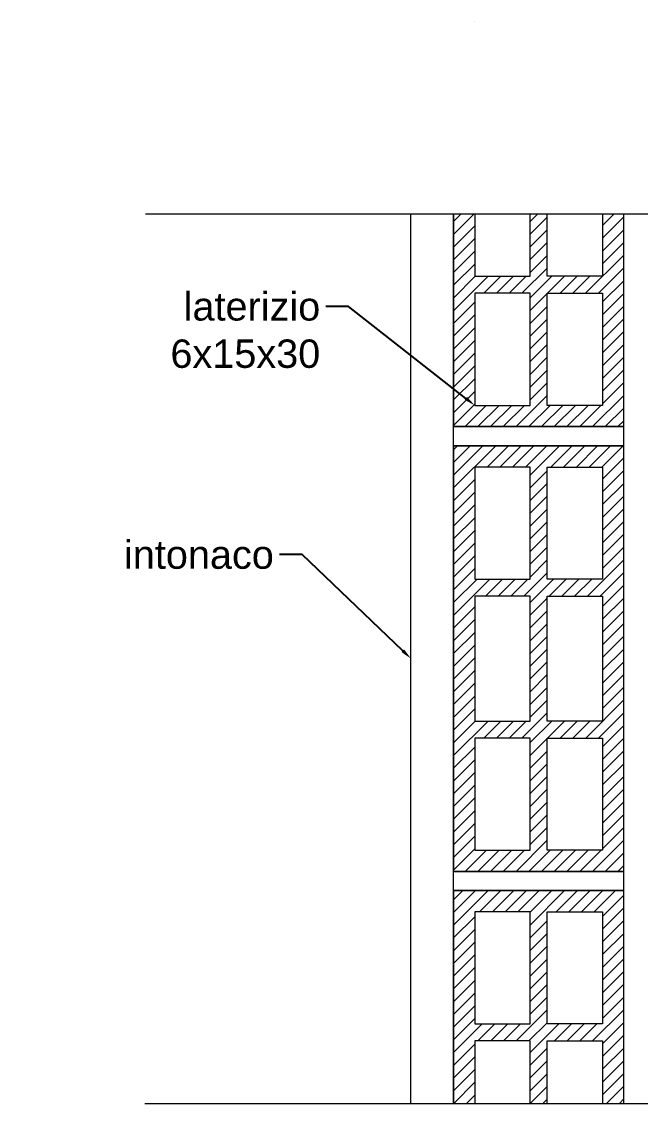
# Model space of a CAD drawing. Header units: millimetres. Extents: x 1415 to 3549, y 2194 to 4677.
# Drawn here: x 1776.0553 to 1776.2734, y 2310.3637 to 2310.7449 of the extents above; entities that cross this region are included whole.
import ezdxf
from ezdxf import colors
from ezdxf.entities.mleader import LeaderData, LeaderLine
from ezdxf.math import Vec2, Vec3

# ---------------------------------------------------------------- set-up
doc = ezdxf.new("R2010")
doc.units = ezdxf.units.MM
doc.linetypes.add('ACAD_ISO02W100', pattern=[15, 12, -3])
doc.layers.add('Layer4', color=7, linetype='Continuous', lineweight=15)
doc.styles.get("Standard").update_dxf_attribs({"font": 'arial.ttf'})
pattern_1 = [(45, (1770.3177686, 2309.0147424), (-0.002245064, 0.002245064), [])]
pattern_2 = [(45, (1770.3177686, 2309.1714777), (-0.002245064, 0.002245064), [])]

msp = doc.modelspace()

# ---------------------------------------------------------------- hatches: boundary and pattern name
at = {"layer": 'Layer4'}
h = msp.add_hatch(dxfattribs=at)
h.set_pattern_fill('ANSI31', color=256, scale=0.001)
h.set_pattern_definition(pattern_2)
h.paths.add_polyline_path([(1776.24056, 2310.69915), (1776.26006, 2310.69915), (1776.26006, 2310.65515), (1776.24056, 2310.65515)], flags=16)
h.paths.add_polyline_path([(1776.24056, 2310.70515), (1776.24056, 2310.74465), (1776.26006, 2310.74465), (1776.26006, 2310.70515)], flags=16)
h.paths.add_polyline_path([(1776.23456, 2310.69915), (1776.23456, 2310.65515), (1776.21506, 2310.65515), (1776.21506, 2310.69915)], flags=16)
h.paths.add_polyline_path([(1776.24056, 2310.64915), (1776.26006, 2310.64915), (1776.26006, 2310.60965), (1776.24056, 2310.60965)], flags=16)
h.paths.add_polyline_path([(1776.23456, 2310.64915), (1776.23456, 2310.60965), (1776.21506, 2310.60965), (1776.21506, 2310.64915)], flags=16)
h.paths.add_polyline_path([(1776.21506, 2310.67715), (1776.20756, 2310.67715), (1776.20756, 2310.60215), (1776.26756, 2310.60215), (1776.26756, 2310.67715), (1776.26006, 2310.67715), (1776.26006, 2310.69915), (1776.24056, 2310.69915), (1776.24056, 2310.67715), (1776.23456, 2310.67715), (1776.23456, 2310.69915), (1776.21506, 2310.69915)])
h.paths.add_polyline_path([(1776.2153, 2310.74465), (1776.21506, 2310.74488), (1776.21506, 2310.74465)])
h.paths.add_polyline_path([(1776.24056, 2310.70515), (1776.26006, 2310.70515), (1776.26006, 2310.74465), (1776.24056, 2310.74465)])
h = msp.add_hatch(dxfattribs=at)
h.set_pattern_fill('ANSI31', color=256, scale=0.001)
h.set_pattern_definition(pattern_2)
h.paths.add_polyline_path([(1776.24056, 2310.69915), (1776.26006, 2310.69915), (1776.26006, 2310.65515), (1776.24056, 2310.65515)], flags=16)
h.paths.add_polyline_path([(1776.24056, 2310.70515), (1776.24056, 2310.74465), (1776.26006, 2310.74465), (1776.26006, 2310.70515)], flags=16)
h.paths.add_polyline_path([(1776.23456, 2310.69915), (1776.23456, 2310.65515), (1776.21506, 2310.65515), (1776.21506, 2310.69915)], flags=16)
h.paths.add_polyline_path([(1776.24056, 2310.64915), (1776.26006, 2310.64915), (1776.26006, 2310.60965), (1776.24056, 2310.60965)], flags=16)
h.paths.add_polyline_path([(1776.23456, 2310.64915), (1776.23456, 2310.60965), (1776.21506, 2310.60965), (1776.21506, 2310.64915)], flags=16)
h.paths.add_polyline_path([(1776.21506, 2310.67715), (1776.20756, 2310.67715), (1776.20756, 2310.60215), (1776.26756, 2310.60215), (1776.26756, 2310.67715), (1776.26006, 2310.67715), (1776.26006, 2310.69915), (1776.24056, 2310.69915), (1776.24056, 2310.67715), (1776.23456, 2310.67715), (1776.23456, 2310.69915), (1776.21506, 2310.69915)])
h.paths.add_polyline_path([(1776.2153, 2310.74465), (1776.21506, 2310.74488), (1776.21506, 2310.74465)])
h.paths.add_polyline_path([(1776.24056, 2310.70515), (1776.26006, 2310.70515), (1776.26006, 2310.74465), (1776.24056, 2310.74465)])
h = msp.add_hatch(dxfattribs=at)
h.set_pattern_fill('ANSI31', color=256, scale=0.001)
h.set_pattern_definition(pattern_2)
h.paths.add_polyline_path([(1776.24056, 2310.69915), (1776.26006, 2310.69915), (1776.26006, 2310.65515), (1776.24056, 2310.65515)], flags=16)
h.paths.add_polyline_path([(1776.24056, 2310.70515), (1776.24056, 2310.74465), (1776.26006, 2310.74465), (1776.26006, 2310.70515)], flags=16)
h.paths.add_polyline_path([(1776.23456, 2310.69915), (1776.23456, 2310.65515), (1776.21506, 2310.65515), (1776.21506, 2310.69915)], flags=16)
h.paths.add_polyline_path([(1776.24056, 2310.64915), (1776.26006, 2310.64915), (1776.26006, 2310.60965), (1776.24056, 2310.60965)], flags=16)
h.paths.add_polyline_path([(1776.23456, 2310.64915), (1776.23456, 2310.60965), (1776.21506, 2310.60965), (1776.21506, 2310.64915)], flags=16)
h.paths.add_polyline_path([(1776.21506, 2310.67715), (1776.20756, 2310.67715), (1776.20756, 2310.60215), (1776.26756, 2310.60215), (1776.26756, 2310.67715), (1776.26006, 2310.67715), (1776.26006, 2310.69915), (1776.24056, 2310.69915), (1776.24056, 2310.67715), (1776.23456, 2310.67715), (1776.23456, 2310.69915), (1776.21506, 2310.69915)])
h.paths.add_polyline_path([(1776.2153, 2310.74465), (1776.21506, 2310.74488), (1776.21506, 2310.74465)])
h.paths.add_polyline_path([(1776.24056, 2310.70515), (1776.26006, 2310.70515), (1776.26006, 2310.74465), (1776.24056, 2310.74465)])
h = msp.add_hatch(dxfattribs=at)
h.set_pattern_fill('ANSI31', color=256, scale=0.001)
h.set_pattern_definition(pattern_2)
h.paths.add_polyline_path([(1776.24056, 2310.69915), (1776.26006, 2310.69915), (1776.26006, 2310.65515), (1776.24056, 2310.65515)], flags=16)
h.paths.add_polyline_path([(1776.24056, 2310.70515), (1776.24056, 2310.74465), (1776.26006, 2310.74465), (1776.26006, 2310.70515)], flags=16)
h.paths.add_polyline_path([(1776.23456, 2310.69915), (1776.23456, 2310.65515), (1776.21506, 2310.65515), (1776.21506, 2310.69915)], flags=16)
h.paths.add_polyline_path([(1776.24056, 2310.64915), (1776.26006, 2310.64915), (1776.26006, 2310.60965), (1776.24056, 2310.60965)], flags=16)
h.paths.add_polyline_path([(1776.23456, 2310.64915), (1776.23456, 2310.60965), (1776.21506, 2310.60965), (1776.21506, 2310.64915)], flags=16)
h.paths.add_polyline_path([(1776.21506, 2310.67715), (1776.20756, 2310.67715), (1776.20756, 2310.60215), (1776.26756, 2310.60215), (1776.26756, 2310.67715), (1776.26006, 2310.67715), (1776.26006, 2310.69915), (1776.24056, 2310.69915), (1776.24056, 2310.67715), (1776.23456, 2310.67715), (1776.23456, 2310.69915), (1776.21506, 2310.69915)])
h.paths.add_polyline_path([(1776.2153, 2310.74465), (1776.21506, 2310.74488), (1776.21506, 2310.74465)])
h.paths.add_polyline_path([(1776.24056, 2310.70515), (1776.26006, 2310.70515), (1776.26006, 2310.74465), (1776.24056, 2310.74465)])
h = msp.add_hatch(dxfattribs=at)
h.set_pattern_fill('ANSI31', color=256, scale=0.001)
h.set_pattern_definition(pattern_1)
h.paths.add_polyline_path([(1776.26756, 2310.59542), (1776.20756, 2310.59542), (1776.20756, 2310.44542), (1776.26756, 2310.44542)])
h.paths.add_polyline_path([(1776.24056, 2310.54242), (1776.26006, 2310.54242), (1776.26006, 2310.49842), (1776.24056, 2310.49842)], flags=16)
h.paths.add_polyline_path([(1776.24056, 2310.54842), (1776.24056, 2310.58792), (1776.26006, 2310.58792), (1776.26006, 2310.54842)], flags=16)
h.paths.add_polyline_path([(1776.23456, 2310.54242), (1776.23456, 2310.49842), (1776.21506, 2310.49842), (1776.21506, 2310.54242)], flags=16)
h.paths.add_polyline_path([(1776.23456, 2310.54842), (1776.21506, 2310.54842), (1776.21506, 2310.58792), (1776.23456, 2310.58792)], flags=16)
h.paths.add_polyline_path([(1776.24056, 2310.49242), (1776.26006, 2310.49242), (1776.26006, 2310.45292), (1776.24056, 2310.45292)], flags=16)
h.paths.add_polyline_path([(1776.23456, 2310.49242), (1776.23456, 2310.45292), (1776.21506, 2310.45292), (1776.21506, 2310.49242)], flags=16)
h = msp.add_hatch(dxfattribs=at)
h.set_pattern_fill('ANSI31', color=256, scale=0.001)
h.set_pattern_definition(pattern_1)
h.paths.add_polyline_path([(1776.26756, 2310.59542), (1776.20756, 2310.59542), (1776.20756, 2310.44542), (1776.26756, 2310.44542)])
h.paths.add_polyline_path([(1776.24056, 2310.54242), (1776.26006, 2310.54242), (1776.26006, 2310.49842), (1776.24056, 2310.49842)], flags=16)
h.paths.add_polyline_path([(1776.24056, 2310.54842), (1776.24056, 2310.58792), (1776.26006, 2310.58792), (1776.26006, 2310.54842)], flags=16)
h.paths.add_polyline_path([(1776.23456, 2310.54242), (1776.23456, 2310.49842), (1776.21506, 2310.49842), (1776.21506, 2310.54242)], flags=16)
h.paths.add_polyline_path([(1776.23456, 2310.54842), (1776.21506, 2310.54842), (1776.21506, 2310.58792), (1776.23456, 2310.58792)], flags=16)
h.paths.add_polyline_path([(1776.24056, 2310.49242), (1776.26006, 2310.49242), (1776.26006, 2310.45292), (1776.24056, 2310.45292)], flags=16)
h.paths.add_polyline_path([(1776.23456, 2310.49242), (1776.23456, 2310.45292), (1776.21506, 2310.45292), (1776.21506, 2310.49242)], flags=16)
h = msp.add_hatch(dxfattribs=at)
h.set_pattern_fill('ANSI31', color=256, scale=0.001)
h.set_pattern_definition(pattern_1)
h.paths.add_polyline_path([(1776.26756, 2310.59542), (1776.20756, 2310.59542), (1776.20756, 2310.44542), (1776.26756, 2310.44542)])
h.paths.add_polyline_path([(1776.24056, 2310.54242), (1776.26006, 2310.54242), (1776.26006, 2310.49842), (1776.24056, 2310.49842)], flags=16)
h.paths.add_polyline_path([(1776.24056, 2310.54842), (1776.24056, 2310.58792), (1776.26006, 2310.58792), (1776.26006, 2310.54842)], flags=16)
h.paths.add_polyline_path([(1776.23456, 2310.54242), (1776.23456, 2310.49842), (1776.21506, 2310.49842), (1776.21506, 2310.54242)], flags=16)
h.paths.add_polyline_path([(1776.23456, 2310.54842), (1776.21506, 2310.54842), (1776.21506, 2310.58792), (1776.23456, 2310.58792)], flags=16)
h.paths.add_polyline_path([(1776.24056, 2310.49242), (1776.26006, 2310.49242), (1776.26006, 2310.45292), (1776.24056, 2310.45292)], flags=16)
h.paths.add_polyline_path([(1776.23456, 2310.49242), (1776.23456, 2310.45292), (1776.21506, 2310.45292), (1776.21506, 2310.49242)], flags=16)
h = msp.add_hatch(dxfattribs=at)
h.set_pattern_fill('ANSI31', color=256, scale=0.001)
h.set_pattern_definition(pattern_1)
h.paths.add_polyline_path([(1776.26756, 2310.59542), (1776.20756, 2310.59542), (1776.20756, 2310.44542), (1776.26756, 2310.44542)])
h.paths.add_polyline_path([(1776.24056, 2310.54242), (1776.26006, 2310.54242), (1776.26006, 2310.49842), (1776.24056, 2310.49842)], flags=16)
h.paths.add_polyline_path([(1776.24056, 2310.54842), (1776.24056, 2310.58792), (1776.26006, 2310.58792), (1776.26006, 2310.54842)], flags=16)
h.paths.add_polyline_path([(1776.23456, 2310.54242), (1776.23456, 2310.49842), (1776.21506, 2310.49842), (1776.21506, 2310.54242)], flags=16)
h.paths.add_polyline_path([(1776.23456, 2310.54842), (1776.21506, 2310.54842), (1776.21506, 2310.58792), (1776.23456, 2310.58792)], flags=16)
h.paths.add_polyline_path([(1776.24056, 2310.49242), (1776.26006, 2310.49242), (1776.26006, 2310.45292), (1776.24056, 2310.45292)], flags=16)
h.paths.add_polyline_path([(1776.23456, 2310.49242), (1776.23456, 2310.45292), (1776.21506, 2310.45292), (1776.21506, 2310.49242)], flags=16)
h = msp.add_hatch(dxfattribs=at)
h.set_pattern_fill('ANSI31', color=256, scale=0.001)
h.set_pattern_definition([(45, (1769.875086, 2308.858007), (-0.002245064, 0.002245064), [])])
h.paths.add_polyline_path([(1776.20756, 2310.36368), (1776.21506, 2310.36368), (1776.21506, 2310.38568), (1776.23456, 2310.38568), (1776.23456, 2310.36368), (1776.24056, 2310.36368), (1776.24056, 2310.38568), (1776.26006, 2310.38568), (1776.26006, 2310.36368), (1776.26756, 2310.36368), (1776.26756, 2310.43868), (1776.20756, 2310.43868)])
h.paths.add_polyline_path([(1776.21506, 2310.39168), (1776.21506, 2310.43118), (1776.23456, 2310.43118), (1776.23456, 2310.39168)], flags=16)
h.paths.add_polyline_path([(1776.24056, 2310.39168), (1776.24056, 2310.43118), (1776.26006, 2310.43118), (1776.26006, 2310.39168)], flags=16)

# ---------------------------------------------------------------- linework, layer by layer
for p, q in [((1776.20756, 2310.60215), (1776.26756, 2310.60215)), ((1776.20756, 2310.60215), (1776.26756, 2310.60215)), ((1776.20756, 2310.60215), (1776.26756, 2310.60215)), ((1776.20756, 2310.60215), (1776.26756, 2310.60215)), ((1776.20756, 2310.44542), (1776.26756, 2310.44542)), ((1776.20756, 2310.44542), (1776.26756, 2310.44542)), ((1776.20756, 2310.44542), (1776.26756, 2310.44542)), ((1776.20756, 2310.44542), (1776.26756, 2310.44542))]:
    msp.add_line(p, q, dxfattribs=at)
at = {"layer": 'Layer4', "linetype": 'ACAD_ISO02W100', "ltscale": 3}
for points in [[(1776.09901, 2310.67715), (1776.48461, 2310.67715)], [(1776.09872, 2310.36368), (1776.49149, 2310.36368)]]:
    msp.add_lwpolyline(points, dxfattribs=at)
at = {"layer": 'Layer4'}
for points in [[(1776.19256, 2310.36368), (1776.19256, 2310.67715)], [(1776.20756, 2310.36368), (1776.20756, 2310.67715)], [(1776.20756, 2310.67715), (1776.20756, 2310.60215), (1776.26756, 2310.60215), (1776.26756, 2310.67715)], [(1776.20756, 2310.67715), (1776.20756, 2310.60215), (1776.26756, 2310.60215), (1776.26756, 2310.67715)], [(1776.20756, 2310.67715), (1776.20756, 2310.60215), (1776.26756, 2310.60215), (1776.26756, 2310.67715)], [(1776.20756, 2310.67715), (1776.20756, 2310.60215), (1776.26756, 2310.60215), (1776.26756, 2310.67715)], [(1776.21506, 2310.67715), (1776.21506, 2310.65515), (1776.23456, 2310.65515), (1776.23456, 2310.67715)], [(1776.21506, 2310.67715), (1776.21506, 2310.65515), (1776.23456, 2310.65515), (1776.23456, 2310.67715)], [(1776.21506, 2310.67715), (1776.21506, 2310.65515), (1776.23456, 2310.65515), (1776.23456, 2310.67715)], [(1776.21506, 2310.67715), (1776.21506, 2310.65515), (1776.23456, 2310.65515), (1776.23456, 2310.67715)], [(1776.26006, 2310.67715), (1776.26006, 2310.65515), (1776.24056, 2310.65515), (1776.24056, 2310.67715)], [(1776.26006, 2310.67715), (1776.26006, 2310.65515), (1776.24056, 2310.65515), (1776.24056, 2310.67715)], [(1776.26006, 2310.67715), (1776.26006, 2310.65515), (1776.24056, 2310.65515), (1776.24056, 2310.67715)], [(1776.26006, 2310.67715), (1776.26006, 2310.65515), (1776.24056, 2310.65515), (1776.24056, 2310.67715)], [(1776.26756, 2310.36368), (1776.26756, 2310.67715)], [(1776.23456, 2310.58792), (1776.21506, 2310.58792), (1776.21506, 2310.54842), (1776.23456, 2310.54842), (1776.23456, 2310.58792), (1776.21506, 2310.58792)], [(1776.23456, 2310.58792), (1776.21506, 2310.58792), (1776.21506, 2310.54842), (1776.23456, 2310.54842), (1776.23456, 2310.58792), (1776.21506, 2310.58792)], [(1776.23456, 2310.58792), (1776.21506, 2310.58792), (1776.21506, 2310.54842), (1776.23456, 2310.54842), (1776.23456, 2310.58792), (1776.21506, 2310.58792)], [(1776.23456, 2310.58792), (1776.21506, 2310.58792), (1776.21506, 2310.54842), (1776.23456, 2310.54842), (1776.23456, 2310.58792), (1776.21506, 2310.58792)], [(1776.24056, 2310.58792), (1776.26006, 2310.58792), (1776.26006, 2310.54842), (1776.24056, 2310.54842), (1776.24056, 2310.58792), (1776.26006, 2310.58792)], [(1776.24056, 2310.58792), (1776.26006, 2310.58792), (1776.26006, 2310.54842), (1776.24056, 2310.54842), (1776.24056, 2310.58792), (1776.26006, 2310.58792)], [(1776.24056, 2310.58792), (1776.26006, 2310.58792), (1776.26006, 2310.54842), (1776.24056, 2310.54842), (1776.24056, 2310.58792), (1776.26006, 2310.58792)], [(1776.24056, 2310.58792), (1776.26006, 2310.58792), (1776.26006, 2310.54842), (1776.24056, 2310.54842), (1776.24056, 2310.58792), (1776.26006, 2310.58792)], [(1776.23456, 2310.43118), (1776.21506, 2310.43118), (1776.21506, 2310.39168), (1776.23456, 2310.39168), (1776.23456, 2310.43118), (1776.21506, 2310.43118)], [(1776.23456, 2310.43118), (1776.21506, 2310.43118), (1776.21506, 2310.39168), (1776.23456, 2310.39168), (1776.23456, 2310.43118), (1776.21506, 2310.43118)], [(1776.23456, 2310.43118), (1776.21506, 2310.43118), (1776.21506, 2310.39168), (1776.23456, 2310.39168), (1776.23456, 2310.43118), (1776.21506, 2310.43118)], [(1776.23456, 2310.43118), (1776.21506, 2310.43118), (1776.21506, 2310.39168), (1776.23456, 2310.39168), (1776.23456, 2310.43118), (1776.21506, 2310.43118)], [(1776.23456, 2310.43118), (1776.21506, 2310.43118), (1776.21506, 2310.39168), (1776.23456, 2310.39168), (1776.23456, 2310.43118), (1776.21506, 2310.43118)], [(1776.23456, 2310.43118), (1776.21506, 2310.43118), (1776.21506, 2310.39168), (1776.23456, 2310.39168), (1776.23456, 2310.43118), (1776.21506, 2310.43118)], [(1776.23456, 2310.43118), (1776.21506, 2310.43118), (1776.21506, 2310.39168), (1776.23456, 2310.39168), (1776.23456, 2310.43118), (1776.21506, 2310.43118)], [(1776.23456, 2310.43118), (1776.21506, 2310.43118), (1776.21506, 2310.39168), (1776.23456, 2310.39168), (1776.23456, 2310.43118), (1776.21506, 2310.43118)], [(1776.23456, 2310.43118), (1776.21506, 2310.43118), (1776.21506, 2310.39168), (1776.23456, 2310.39168), (1776.23456, 2310.43118), (1776.21506, 2310.43118)], [(1776.23456, 2310.43118), (1776.21506, 2310.43118), (1776.21506, 2310.39168), (1776.23456, 2310.39168), (1776.23456, 2310.43118), (1776.21506, 2310.43118)], [(1776.23456, 2310.43118), (1776.21506, 2310.43118), (1776.21506, 2310.39168), (1776.23456, 2310.39168), (1776.23456, 2310.43118), (1776.21506, 2310.43118)], [(1776.23456, 2310.43118), (1776.21506, 2310.43118), (1776.21506, 2310.39168), (1776.23456, 2310.39168), (1776.23456, 2310.43118), (1776.21506, 2310.43118)], [(1776.23456, 2310.43118), (1776.21506, 2310.43118), (1776.21506, 2310.39168), (1776.23456, 2310.39168), (1776.23456, 2310.43118), (1776.21506, 2310.43118)], [(1776.23456, 2310.43118), (1776.21506, 2310.43118), (1776.21506, 2310.39168), (1776.23456, 2310.39168), (1776.23456, 2310.43118), (1776.21506, 2310.43118)], [(1776.23456, 2310.43118), (1776.21506, 2310.43118), (1776.21506, 2310.39168), (1776.23456, 2310.39168), (1776.23456, 2310.43118), (1776.21506, 2310.43118)], [(1776.23456, 2310.43118), (1776.21506, 2310.43118), (1776.21506, 2310.39168), (1776.23456, 2310.39168), (1776.23456, 2310.43118), (1776.21506, 2310.43118)], [(1776.24056, 2310.43118), (1776.26006, 2310.43118), (1776.26006, 2310.39168), (1776.24056, 2310.39168), (1776.24056, 2310.43118), (1776.26006, 2310.43118)], [(1776.24056, 2310.43118), (1776.26006, 2310.43118), (1776.26006, 2310.39168), (1776.24056, 2310.39168), (1776.24056, 2310.43118), (1776.26006, 2310.43118)], [(1776.24056, 2310.43118), (1776.26006, 2310.43118), (1776.26006, 2310.39168), (1776.24056, 2310.39168), (1776.24056, 2310.43118), (1776.26006, 2310.43118)], [(1776.24056, 2310.43118), (1776.26006, 2310.43118), (1776.26006, 2310.39168), (1776.24056, 2310.39168), (1776.24056, 2310.43118), (1776.26006, 2310.43118)], [(1776.24056, 2310.43118), (1776.26006, 2310.43118), (1776.26006, 2310.39168), (1776.24056, 2310.39168), (1776.24056, 2310.43118), (1776.26006, 2310.43118)], [(1776.24056, 2310.43118), (1776.26006, 2310.43118), (1776.26006, 2310.39168), (1776.24056, 2310.39168), (1776.24056, 2310.43118), (1776.26006, 2310.43118)], [(1776.24056, 2310.43118), (1776.26006, 2310.43118), (1776.26006, 2310.39168), (1776.24056, 2310.39168), (1776.24056, 2310.43118), (1776.26006, 2310.43118)], [(1776.24056, 2310.43118), (1776.26006, 2310.43118), (1776.26006, 2310.39168), (1776.24056, 2310.39168), (1776.24056, 2310.43118), (1776.26006, 2310.43118)], [(1776.24056, 2310.43118), (1776.26006, 2310.43118), (1776.26006, 2310.39168), (1776.24056, 2310.39168), (1776.24056, 2310.43118), (1776.26006, 2310.43118)], [(1776.24056, 2310.43118), (1776.26006, 2310.43118), (1776.26006, 2310.39168), (1776.24056, 2310.39168), (1776.24056, 2310.43118), (1776.26006, 2310.43118)], [(1776.24056, 2310.43118), (1776.26006, 2310.43118), (1776.26006, 2310.39168), (1776.24056, 2310.39168), (1776.24056, 2310.43118), (1776.26006, 2310.43118)], [(1776.24056, 2310.43118), (1776.26006, 2310.43118), (1776.26006, 2310.39168), (1776.24056, 2310.39168), (1776.24056, 2310.43118), (1776.26006, 2310.43118)], [(1776.24056, 2310.43118), (1776.26006, 2310.43118), (1776.26006, 2310.39168), (1776.24056, 2310.39168), (1776.24056, 2310.43118), (1776.26006, 2310.43118)], [(1776.24056, 2310.43118), (1776.26006, 2310.43118), (1776.26006, 2310.39168), (1776.24056, 2310.39168), (1776.24056, 2310.43118), (1776.26006, 2310.43118)], [(1776.24056, 2310.43118), (1776.26006, 2310.43118), (1776.26006, 2310.39168), (1776.24056, 2310.39168), (1776.24056, 2310.43118), (1776.26006, 2310.43118)], [(1776.24056, 2310.43118), (1776.26006, 2310.43118), (1776.26006, 2310.39168), (1776.24056, 2310.39168), (1776.24056, 2310.43118), (1776.26006, 2310.43118)], [(1776.23456, 2310.36368), (1776.23456, 2310.38568), (1776.21506, 2310.38568), (1776.21506, 2310.36368)], [(1776.23456, 2310.36368), (1776.23456, 2310.38568), (1776.21506, 2310.38568), (1776.21506, 2310.36368)], [(1776.23456, 2310.36368), (1776.23456, 2310.38568), (1776.21506, 2310.38568), (1776.21506, 2310.36368)], [(1776.23456, 2310.36368), (1776.23456, 2310.38568), (1776.21506, 2310.38568), (1776.21506, 2310.36368)], [(1776.23456, 2310.36368), (1776.23456, 2310.38568), (1776.21506, 2310.38568), (1776.21506, 2310.36368)], [(1776.23456, 2310.36368), (1776.23456, 2310.38568), (1776.21506, 2310.38568), (1776.21506, 2310.36368)], [(1776.23456, 2310.36368), (1776.23456, 2310.38568), (1776.21506, 2310.38568), (1776.21506, 2310.36368)], [(1776.23456, 2310.36368), (1776.23456, 2310.38568), (1776.21506, 2310.38568), (1776.21506, 2310.36368)], [(1776.23456, 2310.36368), (1776.23456, 2310.38568), (1776.21506, 2310.38568), (1776.21506, 2310.36368)], [(1776.23456, 2310.36368), (1776.23456, 2310.38568), (1776.21506, 2310.38568), (1776.21506, 2310.36368)], [(1776.23456, 2310.36368), (1776.23456, 2310.38568), (1776.21506, 2310.38568), (1776.21506, 2310.36368)], [(1776.23456, 2310.36368), (1776.23456, 2310.38568), (1776.21506, 2310.38568), (1776.21506, 2310.36368)], [(1776.23456, 2310.36368), (1776.23456, 2310.38568), (1776.21506, 2310.38568), (1776.21506, 2310.36368)], [(1776.23456, 2310.36368), (1776.23456, 2310.38568), (1776.21506, 2310.38568), (1776.21506, 2310.36368)], [(1776.23456, 2310.36368), (1776.23456, 2310.38568), (1776.21506, 2310.38568), (1776.21506, 2310.36368)], [(1776.23456, 2310.36368), (1776.23456, 2310.38568), (1776.21506, 2310.38568), (1776.21506, 2310.36368)], [(1776.24056, 2310.36368), (1776.24056, 2310.38568), (1776.26006, 2310.38568), (1776.26006, 2310.36368)], [(1776.24056, 2310.36368), (1776.24056, 2310.38568), (1776.26006, 2310.38568), (1776.26006, 2310.36368)], [(1776.24056, 2310.36368), (1776.24056, 2310.38568), (1776.26006, 2310.38568), (1776.26006, 2310.36368)], [(1776.24056, 2310.36368), (1776.24056, 2310.38568), (1776.26006, 2310.38568), (1776.26006, 2310.36368)], [(1776.24056, 2310.36368), (1776.24056, 2310.38568), (1776.26006, 2310.38568), (1776.26006, 2310.36368)], [(1776.24056, 2310.36368), (1776.24056, 2310.38568), (1776.26006, 2310.38568), (1776.26006, 2310.36368)], [(1776.24056, 2310.36368), (1776.24056, 2310.38568), (1776.26006, 2310.38568), (1776.26006, 2310.36368)], [(1776.24056, 2310.36368), (1776.24056, 2310.38568), (1776.26006, 2310.38568), (1776.26006, 2310.36368)], [(1776.24056, 2310.36368), (1776.24056, 2310.38568), (1776.26006, 2310.38568), (1776.26006, 2310.36368)], [(1776.24056, 2310.36368), (1776.24056, 2310.38568), (1776.26006, 2310.38568), (1776.26006, 2310.36368)], [(1776.24056, 2310.36368), (1776.24056, 2310.38568), (1776.26006, 2310.38568), (1776.26006, 2310.36368)], [(1776.24056, 2310.36368), (1776.24056, 2310.38568), (1776.26006, 2310.38568), (1776.26006, 2310.36368)], [(1776.24056, 2310.36368), (1776.24056, 2310.38568), (1776.26006, 2310.38568), (1776.26006, 2310.36368)], [(1776.24056, 2310.36368), (1776.24056, 2310.38568), (1776.26006, 2310.38568), (1776.26006, 2310.36368)], [(1776.24056, 2310.36368), (1776.24056, 2310.38568), (1776.26006, 2310.38568), (1776.26006, 2310.36368)], [(1776.24056, 2310.36368), (1776.24056, 2310.38568), (1776.26006, 2310.38568), (1776.26006, 2310.36368)], [(1776.26756, 2310.36368), (1776.31756, 2310.36368)]]:
    msp.add_lwpolyline(points, dxfattribs=at)
for points in [[(1776.23456, 2310.60965), (1776.23456, 2310.64915), (1776.21506, 2310.64915), (1776.21506, 2310.60965)], [(1776.23456, 2310.60965), (1776.23456, 2310.64915), (1776.21506, 2310.64915), (1776.21506, 2310.60965)], [(1776.23456, 2310.60965), (1776.23456, 2310.64915), (1776.21506, 2310.64915), (1776.21506, 2310.60965)], [(1776.23456, 2310.60965), (1776.23456, 2310.64915), (1776.21506, 2310.64915), (1776.21506, 2310.60965)], [(1776.26006, 2310.64915), (1776.26006, 2310.60965), (1776.24056, 2310.60965), (1776.24056, 2310.64915)], [(1776.26006, 2310.64915), (1776.26006, 2310.60965), (1776.24056, 2310.60965), (1776.24056, 2310.64915)], [(1776.26006, 2310.64915), (1776.26006, 2310.60965), (1776.24056, 2310.60965), (1776.24056, 2310.64915)], [(1776.26006, 2310.64915), (1776.26006, 2310.60965), (1776.24056, 2310.60965), (1776.24056, 2310.64915)], [(1776.26756, 2310.60215), (1776.20756, 2310.60215)], [(1776.26756, 2310.60215), (1776.20756, 2310.60215)], [(1776.26756, 2310.60215), (1776.20756, 2310.60215)], [(1776.26756, 2310.60215), (1776.20756, 2310.60215)], [(1776.26756, 2310.59542), (1776.20756, 2310.59542), (1776.20756, 2310.44542), (1776.26756, 2310.44542), (1776.26756, 2310.59542), (1776.20756, 2310.59542)], [(1776.26756, 2310.59542), (1776.20756, 2310.59542), (1776.20756, 2310.44542), (1776.26756, 2310.44542), (1776.26756, 2310.59542), (1776.20756, 2310.59542)], [(1776.26756, 2310.59542), (1776.20756, 2310.59542), (1776.20756, 2310.44542), (1776.26756, 2310.44542), (1776.26756, 2310.59542), (1776.20756, 2310.59542)], [(1776.26756, 2310.59542), (1776.20756, 2310.59542), (1776.20756, 2310.44542), (1776.26756, 2310.44542), (1776.26756, 2310.59542), (1776.20756, 2310.59542)], [(1776.21506, 2310.49842), (1776.23456, 2310.49842), (1776.23456, 2310.54242), (1776.21506, 2310.54242)], [(1776.21506, 2310.49842), (1776.23456, 2310.49842), (1776.23456, 2310.54242), (1776.21506, 2310.54242)], [(1776.21506, 2310.49842), (1776.23456, 2310.49842), (1776.23456, 2310.54242), (1776.21506, 2310.54242)], [(1776.21506, 2310.49842), (1776.23456, 2310.49842), (1776.23456, 2310.54242), (1776.21506, 2310.54242)], [(1776.26006, 2310.54242), (1776.26006, 2310.49842), (1776.24056, 2310.49842), (1776.24056, 2310.54242)], [(1776.26006, 2310.54242), (1776.26006, 2310.49842), (1776.24056, 2310.49842), (1776.24056, 2310.54242)], [(1776.26006, 2310.54242), (1776.26006, 2310.49842), (1776.24056, 2310.49842), (1776.24056, 2310.54242)], [(1776.26006, 2310.54242), (1776.26006, 2310.49842), (1776.24056, 2310.49842), (1776.24056, 2310.54242)], [(1776.23456, 2310.45292), (1776.23456, 2310.49242), (1776.21506, 2310.49242), (1776.21506, 2310.45292)], [(1776.23456, 2310.45292), (1776.23456, 2310.49242), (1776.21506, 2310.49242), (1776.21506, 2310.45292)], [(1776.23456, 2310.45292), (1776.23456, 2310.49242), (1776.21506, 2310.49242), (1776.21506, 2310.45292)], [(1776.23456, 2310.45292), (1776.23456, 2310.49242), (1776.21506, 2310.49242), (1776.21506, 2310.45292)], [(1776.26006, 2310.49242), (1776.26006, 2310.45292), (1776.24056, 2310.45292), (1776.24056, 2310.49242)], [(1776.26006, 2310.49242), (1776.26006, 2310.45292), (1776.24056, 2310.45292), (1776.24056, 2310.49242)], [(1776.26006, 2310.49242), (1776.26006, 2310.45292), (1776.24056, 2310.45292), (1776.24056, 2310.49242)], [(1776.26006, 2310.49242), (1776.26006, 2310.45292), (1776.24056, 2310.45292), (1776.24056, 2310.49242)], [(1776.26756, 2310.44542), (1776.20756, 2310.44542)], [(1776.26756, 2310.44542), (1776.20756, 2310.44542)], [(1776.26756, 2310.44542), (1776.20756, 2310.44542)], [(1776.26756, 2310.44542), (1776.20756, 2310.44542)], [(1776.26756, 2310.43868), (1776.20756, 2310.43868), (1776.20756, 2310.36368), (1776.26756, 2310.36368), (1776.26756, 2310.43868), (1776.20756, 2310.43868)]]:
    msp.add_lwpolyline(points, close=True, dxfattribs=at)
msp.add_point((1776.20756, 2310.37201), dxfattribs=at)
msp.add_point((1776.20756, 2310.37201), dxfattribs=at)
msp.add_point((1776.20756, 2310.37201), dxfattribs=at)
msp.add_point((1776.20756, 2310.37201), dxfattribs=at)

# ---------------------------------------------------------------- leaders
at = {"layer": 'Layer4', "color": 3}
ml = msp.add_multileader_mtext('Standard', dxfattribs=at)
ml.set_content('laterizio 6x15x30\\P\\P ', color=3)
ml.set_leader_properties()
ml.build(insert=Vec2(0, 0))
ml.multileader.update_dxf_attribs({"arrow_head_size": 0.004})
ctx = ml.context
ctx.base_point, ctx.char_height, ctx.arrow_head_size, ctx.landing_gap_size, ctx.plane_origin = Vec3(1776.10697, 2310.64454), 0.01, 0.004, 0.002, Vec3(1776.26006, 2310.62601)
ctx.text_align_type = 2
notes = []
notes.append((ctx, [(1, (1, 1, 0), (1776.17059, 2310.64454), (-1, 0), 0.008, [(0, [(1776.21506, 2310.60965)], 0, [])])]))
ctx.mtext.insert, ctx.mtext.width, ctx.mtext.alignment, ctx.mtext.flow_direction = Vec3(1776.16059, 2310.64954), 0.0888868, 3, 5
ml = msp.add_multileader_mtext('Standard', dxfattribs=at)
ml.set_content('intonaco\\P\\P ', color=3)
ml.set_leader_properties()
ml.build(insert=Vec2(0, 0))
ml.multileader.update_dxf_attribs({"arrow_head_size": 0.004})
ctx = ml.context
ctx.base_point, ctx.char_height, ctx.arrow_head_size, ctx.landing_gap_size, ctx.plane_origin = Vec3(1776.09086, 2310.55707), 0.01, 0.004, 0.002, Vec3(1776.19256, 2310.53677)
ctx.text_align_type = 2
notes.append((ctx, [(1, (1, 1, 0), (1776.15424, 2310.55707), (-1, 0), 0.008, [(0, [(1776.19256, 2310.52042)], 0, [])])]))
ctx.mtext.insert, ctx.mtext.width, ctx.mtext.alignment, ctx.mtext.flow_direction = Vec3(1776.14424, 2310.56207), 0.0888868, 3, 5
for ctx, leaders in notes:
    for number, flags, end, landing, length, lines in leaders:
        leader = LeaderData()
        leader.index, (leader.has_last_leader_line, leader.has_dogleg_vector, leader.attachment_direction) = number, flags
        leader.last_leader_point, leader.dogleg_vector, leader.dogleg_length = Vec3(end), Vec3(landing), length
        for number, points, colour, breaks in lines:
            line = LeaderLine()
            line.index, line.vertices, line.color, line.breaks = number, Vec3.list(points), colors.encode_raw_color(colour), breaks
            leader.lines.append(line)
        ctx.leaders.append(leader)

doc.saveas('drawing.dxf')
